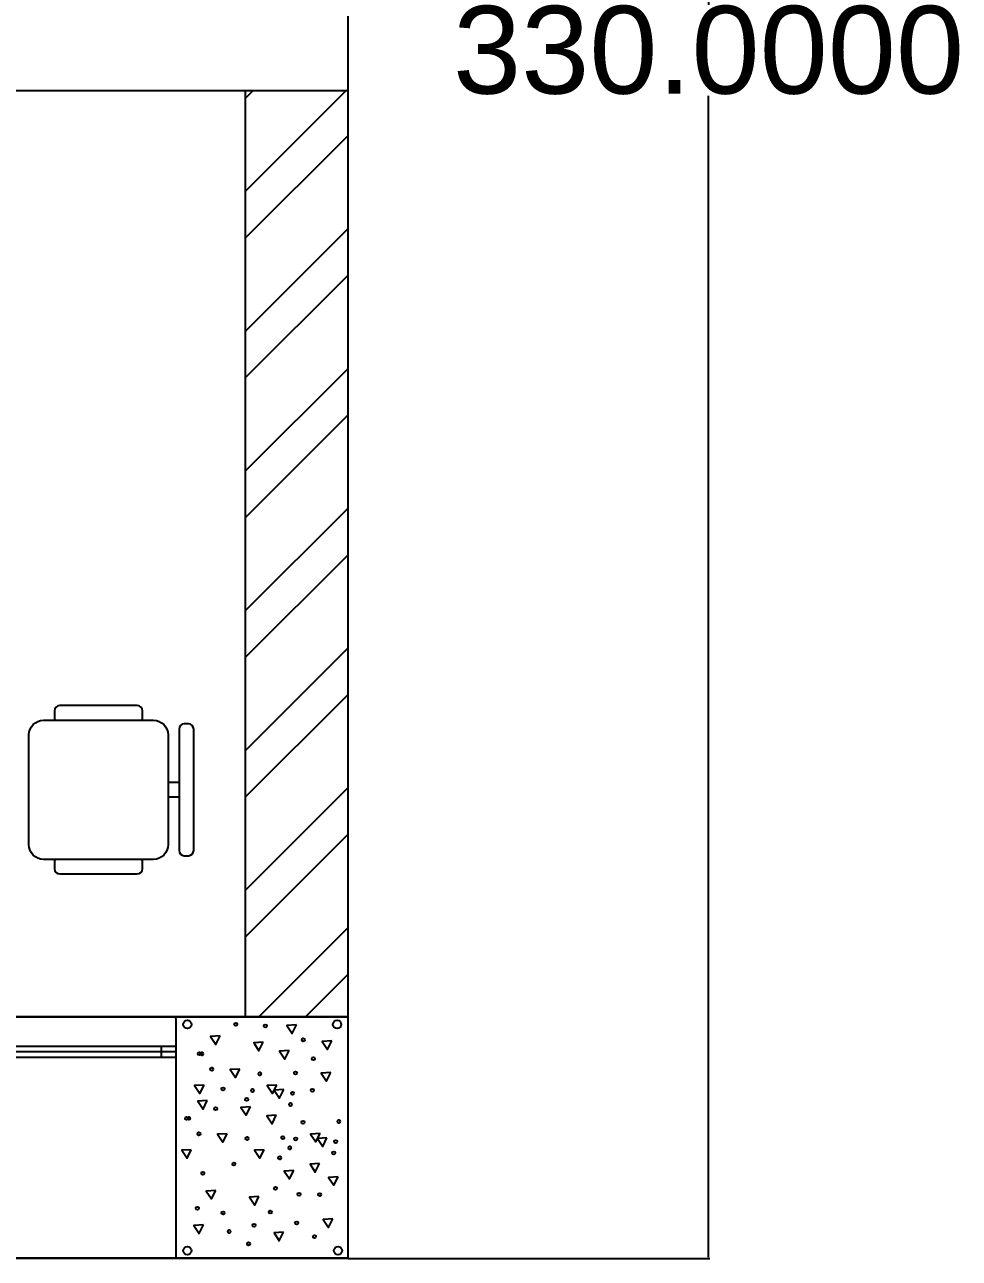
# Model space of a CAD drawing. Header units: inches. Extents: x 9 to 2198, y -380 to 182.
# Drawn here: x 747.1 to 874.7, y -309.1 to -140.5 of the extents above; entities that cross this region are included whole.
import ezdxf

# ---------------------------------------------------------------- set-up
doc = ezdxf.new("R2010")
doc.units = ezdxf.units.IN
doc.header["$MEASUREMENT"] = 0
doc.header["$PDMODE"] = 32
doc.header["$PDSIZE"] = -10
for name, color, linetype in [('beam', 50, 'Continuous'), ('chairs', 100, 'Continuous'), ('dimensions', 230, 'Continuous'), ('fans', 210, 'Continuous'), ('outer wall', 10, 'Continuous'), ('pillar hatching', 40, 'Continuous')]:
    doc.layers.add(name, color=color, linetype=linetype)
doc.styles.get("Standard").update_dxf_attribs({"font": 'arial.ttf'})
doc.dimstyles.get("Standard").update_dxf_attribs({"dimtxt": 11.9795, "dimasz": 0.18, "dimexe": 0.18, "dimexo": 0.0625, "dimgap": 0.09, "dimtad": 0, "dimtih": 1, "dimtoh": 1, "dimdec": 4, "dimzin": 0, "dimdsep": 46, "dimtxsty": 'Standard', "dimcen": 0.09, "dimadec": 0, "dimazin": 0, "dimtfac": 1, "dimtdec": 4, "dimtofl": 0, "dimtmove": 0, "dimatfit": 3, "dimfxl": 1, "dimtolj": 1, "dimtzin": 0, "dimarcsym": 0})

# ---------------------------------------------------------------- blocks, each defined once
blk = doc.blocks.new('*D48')
at = {"layer": 'Defpoints', "color": 0, "transparency": 16777216}
for p in [(791.19, 20.94), (791.19, -309.06), (840.46, -309.06)]:
    blk.add_point(p, dxfattribs=at)
at = {"layer": 'dimensions', "color": 0, "lineweight": -2, "transparency": 16777216}
for p, q in [((791.26, 20.94), (840.64, 20.94)), ((840.46, 20.76), (840.46, -137.85)), ((840.46, -308.88), (840.46, -150.27)), ((791.26, -309.06), (840.64, -309.06))]:
    blk.add_line(p, q, dxfattribs=at)
at = {"layer": 'dimensions', "color": 0, "transparency": 16777216}
for points in [[(840.43, 20.76), (840.49, 20.76), (840.46, 20.94)], [(840.43, -308.88), (840.49, -308.88), (840.46, -309.06)]]:
    blk.add_solid(points, dxfattribs=at)
at = {"layer": 'dimensions', "color": 0, "transparency": 16777216, "insert": (840.46, -144.06), "char_height": 11.9795, "attachment_point": 5}
blk.add_mtext('\\A1;330.0000', dxfattribs=at)

msp = doc.modelspace()

# ---------------------------------------------------------------- hatches: boundary and pattern name
at = {"layer": 'outer wall'}
h = msp.add_hatch(dxfattribs=at)
h.set_pattern_fill('ANSI32', color=256, scale=36)
h.set_pattern_definition([(45, (-659.076, -797.764), (-9.54594, 9.54594), []), (45, (-652.712, -797.764), (-9.54594, 9.54594), [])])
h.paths.add_polyline_path([(785.69477, -26.55658), (782.89156, -26.55658), (782.89156, -20.55658), (785.69477, -20.55658), (785.69477, -12.05658), (777.19477, -12.05658), (777.19477, -138.55658), (785.69477, -138.55658), (785.69477, -72.31212), (782.89156, -72.31212), (782.89156, -66.31212), (785.69477, -66.31212)])
h.paths.add_polyline_path([(791.19477, -149.55658), (777.19477, -149.55658), (777.19477, -276.05658), (791.19477, -276.05658)])
h.paths.add_polyline_path([(791.19477, -26.55658), (787.44477, -26.55658), (787.44477, -66.31212), (791.19477, -66.31212)])
h.paths.add_polyline_path([(791.19477, -12.05658), (787.44477, -12.05658), (787.44477, -20.55658), (791.19477, -20.55658)])
h.paths.add_polyline_path([(791.19477, -72.31212), (787.44477, -72.31212), (787.44477, -138.55658), (791.19477, -138.55658)])
h.paths.add_polyline_path([(20.19477, -26.50278), (16.94477, -26.50278), (16.94477, -87.13898), (20.19477, -87.13898)])
h.paths.add_polyline_path([(20.19477, -93.13898), (16.94477, -93.13898), (16.94477, -138.55658), (20.19477, -138.55658)])
h.paths.add_polyline_path([(20.19477, -12.05658), (16.94477, -12.05658), (16.94477, -20.50278), (20.19477, -20.50278)])

# ---------------------------------------------------------------- linework, layer by layer
at = {"layer": 'beam'}
msp.add_line((658.19477, -149.55658), (791.19477, -149.55658), dxfattribs=at)
at = {"layer": 'chairs'}
for p, q in [((768.15127, -244.05658), (766.65127, -244.05658)), ((768.15127, -246.05658), (766.65127, -246.05658))]:
    msp.add_line(p, q, dxfattribs=at)
for points in [[(762.45127, -233.55658), (751.85127, -233.55658, 0.414213562), (751.15127, -234.25658), (751.15127, -235.35658, 0.414213562), (751.35127, -235.55658), (762.95127, -235.55658, 0.414213562), (763.15127, -235.35658), (763.15127, -234.25658, 0.414213562)], [(766.65127, -237.55658), (766.65127, -252.55658, -0.414213562), (764.65127, -254.55658), (749.65127, -254.55658, -0.414213562), (747.65127, -252.55658), (747.65127, -237.55658, -0.414213562), (749.65127, -235.55658), (764.65127, -235.55658, -0.414213562)], [(768.15127, -236.75658), (768.15127, -253.35658, 0.414213562), (768.85127, -254.05658), (769.45127, -254.05658, 0.414213562), (770.15127, -253.35658), (770.15127, -236.75658, 0.414213562), (769.45127, -236.05658), (768.85127, -236.05658, 0.414213562)], [(762.95127, -254.55658), (751.35127, -254.55658, 0.414213562), (751.15127, -254.75658), (751.15127, -255.85658, 0.414213562), (751.85127, -256.55658), (762.45127, -256.55658, 0.414213562), (763.15127, -255.85658), (763.15127, -254.75658, 0.414213562)]]:
    msp.add_lwpolyline(points, format="xyb", close=True, dxfattribs=at)
at = {"layer": 'fans'}
msp.add_lwpolyline([(777.19477, -276.05658), (777.19477, -276.05658), (777.19477, -276.05658), (777.19477, -276.05658)], close=True, dxfattribs=at)
at = {"layer": 'outer wall'}
for p, q in [((791.19477, 20.94342), (791.19477, -309.05658)), ((777.19477, -149.55658), (777.19477, -276.05658)), ((791.19477, -276.05658), (9.19477, -276.05658)), ((685.19006, -276.05658), (791.19477, -276.05658)), ((767.69006, -276.33975), (767.69006, -276.05658)), ((767.69006, -276.33975), (767.69006, -309.05658)), ((696.695, -280.05658), (767.695, -280.05658)), ((696.695, -280.80658), (767.695, -280.80658)), ((765.695, -280.05658), (765.695, -281.55658)), ((696.695, -281.55658), (767.695, -281.55658)), ((791.19477, -309.05658), (9.19477, -309.05658)), ((9.19477, -309.05658), (791.19477, -309.05658))]:
    msp.add_line(p, q, dxfattribs=at)
at = {"layer": 'pillar hatching'}
for points in [[(784.18791, -277.17495), (782.88717, -277.25366), (783.60571, -278.34077)], [(773.75494, -278.68755), (772.4542, -278.76627), (773.17274, -279.85338)], [(779.64452, -279.52789), (778.34378, -279.60661), (779.06232, -280.69372)], [(789.00974, -279.36483), (787.70901, -279.44354), (788.42754, -280.53065)], [(783.17826, -280.68015), (781.87753, -280.75887), (782.59607, -281.84598)], [(776.44731, -283.20116), (775.14658, -283.27988), (775.86512, -284.36699)], [(788.86576, -283.67885), (787.56503, -283.75757), (788.28357, -284.84468)], [(771.56737, -285.38604), (770.26664, -285.46476), (770.98518, -286.55187)], [(781.49553, -285.38604), (780.1948, -285.46476), (780.91333, -286.55187)], [(782.44383, -286.00464), (781.1431, -286.08335), (781.86164, -287.17046)], [(772.01086, -287.51724), (770.71013, -287.59596), (771.42867, -288.68307)], [(777.90045, -288.35758), (776.59971, -288.4363), (777.31825, -289.52341)], [(781.43419, -289.50985), (780.13346, -289.58856), (780.85199, -290.67567)], [(774.70324, -292.03086), (773.40251, -292.10957), (774.12105, -293.19668)], [(787.39861, -292.00088), (786.09787, -292.0796), (786.81641, -293.16671)], [(788.34691, -292.61948), (787.04618, -292.69819), (787.76472, -293.7853)], [(769.8233, -294.21573), (768.52257, -294.29445), (769.24111, -295.38156)], [(779.75146, -294.21573), (778.45072, -294.29445), (779.16926, -295.38156)], [(787.33727, -296.12469), (786.03653, -296.2034), (786.75507, -297.29051)], [(783.82655, -297.05233), (782.52581, -297.13105), (783.24435, -298.21816)], [(789.8736, -297.91513), (788.57287, -297.99385), (789.2914, -299.08096)], [(773.17222, -299.78454), (771.87149, -299.86326), (772.59003, -300.95037)], [(779.0618, -300.62488), (777.76107, -300.7036), (778.47961, -301.79071)], [(771.48948, -304.49043), (770.18875, -304.56914), (770.90729, -305.65625)], [(789.15372, -303.66716), (787.85298, -303.74588), (788.57152, -304.83299)], [(782.42728, -305.49883), (781.12654, -305.57755), (781.84508, -306.66466)]]:
    msp.add_lwpolyline(points, close=True, dxfattribs=at)
for centre, radius in [((769.28589, -277.10942), 0.56589), ((775.90168, -277.0977), 0.21161), ((779.92718, -277.3093), 0.21161), ((789.73019, -277.10942), 0.56589), ((785.11793, -279.21378), 0.21161), ((770.92281, -281.10843), 0.21161), ((771.24061, -281.11824), 0.21161), ((772.61775, -283.22451), 0.21161), ((786.49541, -281.79552), 0.21161), ((779.18563, -283.85933), 0.21161), ((784.05859, -283.75353), 0.21161), ((774.15761, -285.92739), 0.21161), ((778.18311, -286.13899), 0.21161), ((783.63486, -286.50442), 0.21161), ((786.35144, -286.10954), 0.21161), ((777.38476, -287.35086), 0.21161), ((783.37386, -288.04347), 0.21161), ((769.17874, -289.93812), 0.21161), ((769.49654, -289.94793), 0.21161), ((773.14742, -288.6205), 0.21161), ((785.08871, -290.47417), 0.21161), ((789.96167, -290.36837), 0.21161), ((770.87368, -292.0542), 0.21161), ((777.44156, -292.68902), 0.21161), ((782.31452, -292.58322), 0.21161), ((784.08618, -292.75383), 0.21161), ((789.53794, -293.11926), 0.21161), ((783.28784, -293.9657), 0.21161), ((789.27694, -294.65831), 0.21161), ((775.64069, -296.18055), 0.21161), ((781.89079, -295.33412), 0.21161), ((771.40334, -297.4502), 0.21161), ((781.31222, -299.48302), 0.21161), ((784.53522, -300.31077), 0.21161), ((787.35927, -300.34582), 0.21161), ((770.6579, -302.21523), 0.21161), ((774.15371, -302.85006), 0.21161), ((780.61566, -302.74425), 0.21161), ((778.39105, -304.54292), 0.21161), ((784.21742, -304.22551), 0.21161), ((775.00117, -305.38935), 0.21161), ((786.63939, -306.09785), 0.21161), ((769.28589, -308.01201), 0.56589), ((777.64952, -307.08221), 0.21161), ((789.86191, -308.01201), 0.56589)]:
    msp.add_circle(centre, radius, dxfattribs=at)

# ---------------------------------------------------------------- dimensions: what is measured, and where the dimension line sits
at = {"layer": 'dimensions'}
dim = msp.add_linear_dim(base=(840.45895, -309.05658), p1=(791.19477, 20.94342), p2=(791.19477, -309.05658), angle=90, dimstyle='Standard', dxfattribs=at)
dim.commit()
dim.dimension.update_dxf_attribs({"geometry": '*D48', "text_midpoint": (840.45895, -144.05658)})

doc.saveas('drawing.dxf')
